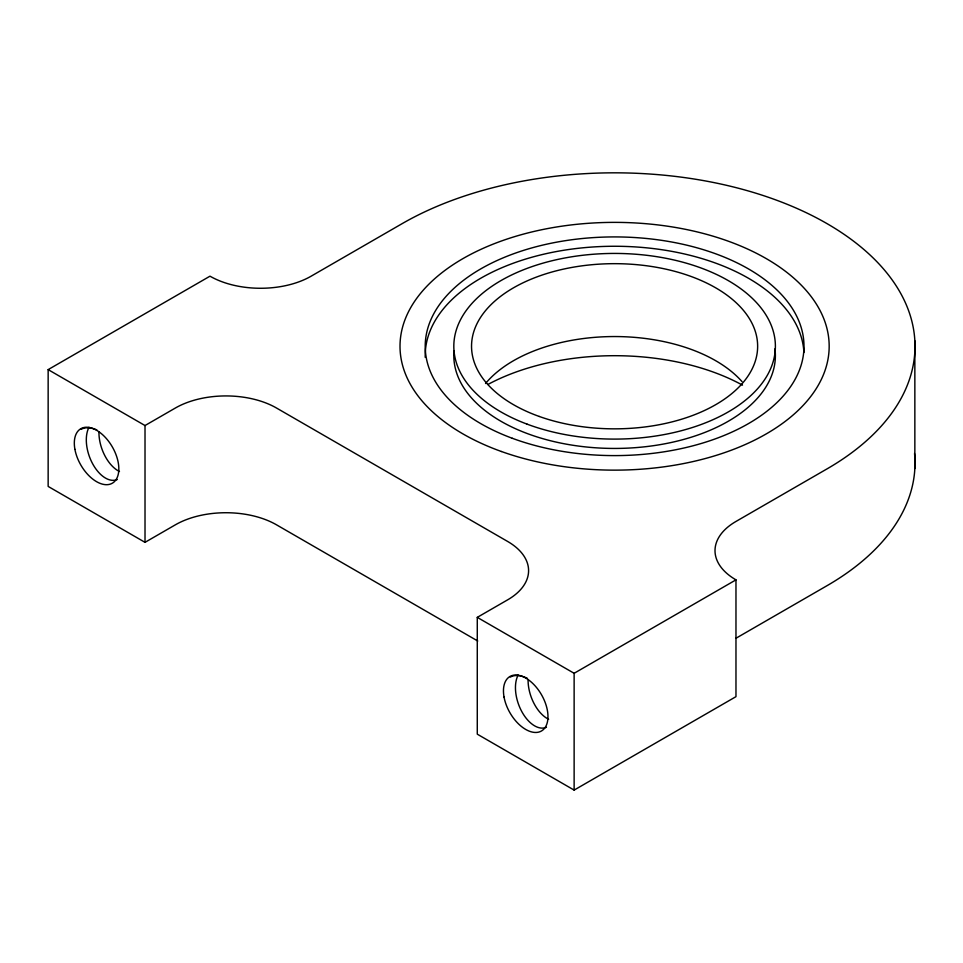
<?xml version="1.0" encoding="UTF-8"?>
<svg xmlns="http://www.w3.org/2000/svg" width="963" height="963" viewBox="0 0 963 963"><rect width="100%" height="100%" fill="white"/><g stroke="black" fill="none" stroke-linecap="round" stroke-linejoin="round"><path stroke-width="1.44" d="M48.15 369.623L209.994 276.176A71.527 41.289 0 0 0 311.145 276.176L402.185 223.621A300.408 173.436 0 0 1 827.012 223.621A300.408 173.436 0 0 1 827.012 468.897L735.973 521.452A71.527 41.289 0 0 0 735.973 579.858L735.973 696.658L574.129 790.093L477.275 734.167L477.275 617.367L507.621 599.853A71.527 41.289 0 0 0 507.621 541.447L276.513 408.023A71.527 41.289 0 0 0 175.362 408.023L145.016 425.538L48.15 369.623L48.15 486.423L145.016 542.338L175.362 524.823A71.527 41.289 0 0 1 276.513 524.823L477.756 641.009M477.275 617.367L574.129 673.293L735.973 579.858M735.973 638.252L827.012 585.697A300.408 173.436 0 0 0 914.549 453.525M914.85 340.818L914.85 468.512M574.129 673.293L574.129 790.093M145.016 425.538L145.016 542.338M487.904 384.466A185.967 107.362 0 0 1 742.509 385.128M485.545 383.503A143.054 82.589 0 0 1 612.793 336.556A143.054 82.589 0 0 1 742.052 381.649M425.225 357.345A189.398 109.349 0 0 1 610.398 246.287A189.398 109.349 0 0 1 803.912 352.494M774.95 348.811A160.785 92.833 0 0 1 616.272 448.433A160.785 92.833 0 0 1 454.03 350.749M546.442 727.258A31.117 17.779 70.1 0 1 521.777 711.549A31.117 17.779 70.1 0 1 518.118 675.087M548.633 719.265A31.117 17.779 70.1 0 1 528.097 679.709M510.33 677.061A31.117 17.779 49.9 0 1 527.483 678.385M117.293 479.49A31.117 17.779 70.1 0 1 92.641 463.781A31.117 17.779 70.1 0 1 88.969 427.319M119.484 471.497A31.117 17.779 70.1 0 1 98.948 431.942M81.181 429.293A31.117 17.779 49.9 0 1 96.83 429.919M501.41 451.503A214.568 123.878 0 0 0 829.059 350.231A214.568 123.878 0 0 0 513.315 237.042A214.568 123.878 0 0 0 501.41 451.503M504.046 697.092A31.466 18.165 60 0 0 540.953 731.266A31.466 18.165 60 0 0 532.142 682.851A31.466 18.165 60 0 0 504.046 697.092M74.909 449.336A31.466 18.165 60 0 0 111.804 483.498A31.466 18.165 60 0 0 103.005 435.083A31.466 18.165 60 0 0 74.909 449.336M512.304 438.285A189.398 109.349 0 0 0 803.78 351.387A189.398 109.349 0 0 0 527.7 249.104A189.398 109.349 0 0 0 512.304 438.285M539.22 416.449A143.054 82.589 0 0 0 757.568 348.859A143.054 82.589 0 0 0 546.996 273.468A143.054 82.589 0 0 0 539.22 416.449M527.026 424.117A160.785 92.833 0 0 0 775.167 351.122A160.785 92.833 0 0 0 541.603 263.549A160.785 92.833 0 0 0 527.026 424.117"/></g></svg>
